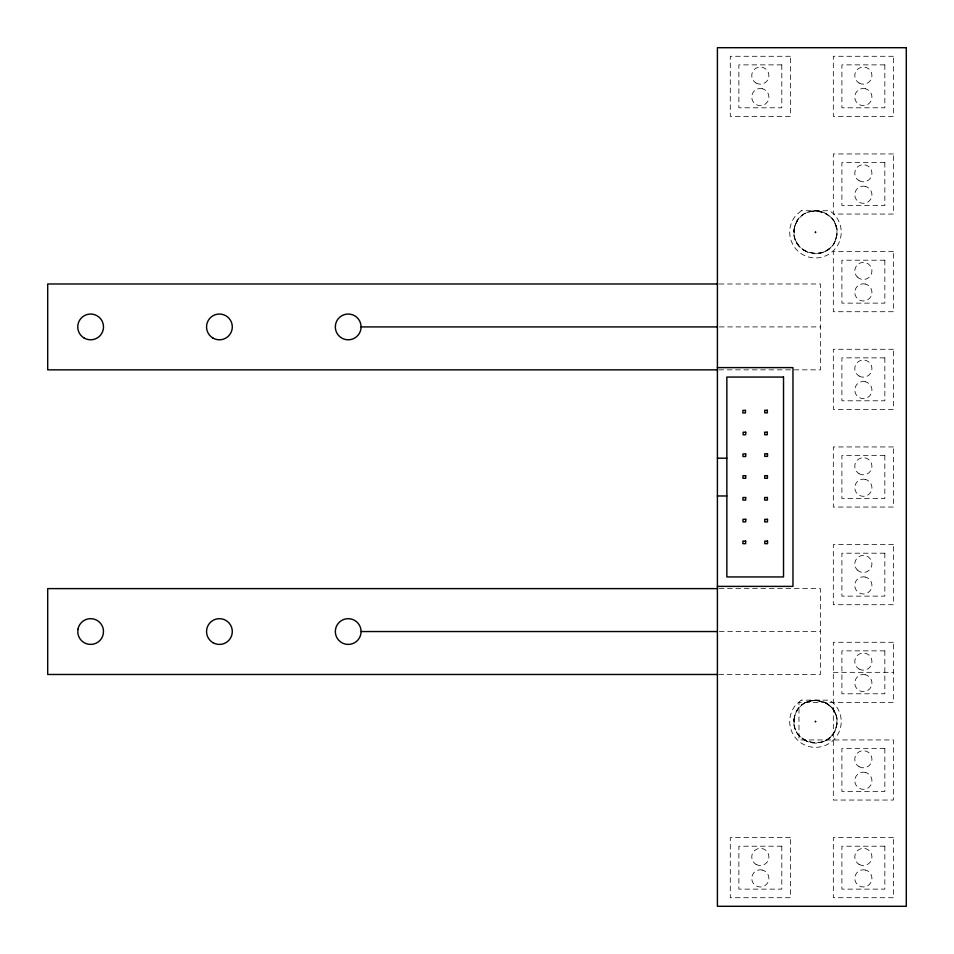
<?xml version="1.0" encoding="UTF-8"?>
<svg xmlns="http://www.w3.org/2000/svg" width="954" height="954" viewBox="0 0 954 954"><rect width="100%" height="100%" fill="white"/><g stroke="black" fill="none" stroke-linecap="round" stroke-linejoin="round"><path stroke-width="0.72" stroke-dasharray="4.77 3.58" d="M794.002 230.319C796.161 202.427 839.663 206.243 836.932 234.076C834.786 261.98 791.283 258.164 794.002 230.319L794.336 235.924M835.644 239.549L836.849 234.076M794.002 719.721C796.161 691.829 839.663 695.645 836.932 723.478C834.786 751.382 791.283 747.566 794.002 719.721L794.336 725.326M836.849 723.478C836.074 730.991 831.339 737.752 824.542 741.055M795.302 224.858L797.89 219.885M829.264 248.648L824.542 251.653L819.2 253.347M806.404 702.144L811.747 700.463L817.339 700.224L822.813 701.428M811.747 211.061L817.339 210.822L822.813 212.026M814.549 232.239L816.397 232.156M814.549 721.641L816.397 721.558M719.197 283.982L820.44 283.982L820.44 369.842L719.197 369.842M719.352 326.912L820.44 326.912M719.197 588.618L820.44 588.618L820.44 674.478L719.197 674.478M719.352 631.548L820.44 631.548M833.319 672.331L893.421 672.331M803.161 249.781L808.133 252.369M803.161 739.183L808.133 741.771M827.786 704.016L831.912 707.808L834.929 712.531L836.61 717.873M796.018 241.267L799.023 246.001M834.929 223.129L836.61 228.471M815.431 231.273L815.515 233.134M815.431 720.675L815.515 722.536M794.932 226.062C786.597 252.655 828.239 265.236 836.026 238.476C844.362 211.883 802.719 199.303 794.932 226.062M794.932 715.464C786.597 742.057 828.239 754.638 836.026 727.878C844.362 701.285 802.719 688.705 794.932 715.464M801.253 210.739L796.244 215.055A25.758 25.758 0 0 0 798.331 251.427A25.758 25.758 0 0 0 834.702 249.34A25.758 25.758 0 0 0 832.615 212.98L829.324 210.739L801.253 210.739M801.253 700.141L796.244 704.457A25.758 25.758 0 0 0 798.331 740.829A25.758 25.758 0 0 0 834.702 738.742A25.758 25.758 0 0 0 832.615 702.382L829.324 700.141L801.253 700.141M790.389 56.286L730.287 56.286L730.287 116.388L790.389 116.388L790.389 56.286M893.421 56.286L833.319 56.286L833.319 116.388L893.421 116.388L893.421 56.286M781.803 64.872L738.873 64.872L738.873 107.802L781.803 107.802L781.803 64.872M884.835 64.872L841.905 64.872L841.905 107.802L884.835 107.802L884.835 64.872M893.421 153.952L833.319 153.952L833.319 214.054L893.421 214.054L893.421 153.952M884.835 162.538L841.905 162.538L841.905 205.468L884.835 205.468L884.835 162.538M893.421 251.617L833.319 251.617L833.319 311.719L893.421 311.719L893.421 251.617M884.835 260.203L841.905 260.203L841.905 303.133L884.835 303.133L884.835 260.203M893.421 349.283L833.319 349.283L833.319 409.385L893.421 409.385L893.421 349.283M884.835 357.869L841.905 357.869L841.905 400.799L884.835 400.799L884.835 357.869M893.421 446.949L833.319 446.949L833.319 507.051L893.421 507.051L893.421 446.949M884.835 455.535L841.905 455.535L841.905 498.465L884.835 498.465L884.835 455.535M893.421 544.615L833.319 544.615L833.319 604.717L893.421 604.717L893.421 544.615M884.835 553.201L841.905 553.201L841.905 596.131L884.835 596.131L884.835 553.201M893.421 642.28L833.319 642.28L833.319 800.048L893.421 800.048L893.421 739.946L798.975 739.946L798.975 702.382L893.421 702.382L893.421 642.28M884.835 650.866L841.905 650.866L841.905 693.796L884.835 693.796L884.835 650.866M884.835 748.532L841.905 748.532L841.905 791.462L884.835 791.462L884.835 748.532M790.389 837.612L730.287 837.612L730.287 897.714L790.389 897.714L790.389 837.612M893.421 837.612L833.319 837.612L833.319 897.714L893.421 897.714L893.421 837.612M781.803 846.198L738.873 846.198L738.873 889.128L781.803 889.128L781.803 846.198M884.835 846.198L841.905 846.198L841.905 889.128L884.835 889.128L884.835 846.198M865.361 88.722L863.131 88.483A8.586 8.586 0 0 0 861.379 105.417L863.608 105.655A8.586 8.586 0 0 0 865.361 88.722M762.329 88.722L760.099 88.483A8.586 8.586 0 0 0 758.347 105.417L760.576 105.655A8.586 8.586 0 0 0 762.329 88.722M865.361 186.388L863.131 186.149A8.586 8.586 0 0 0 861.379 203.083L863.608 203.321A8.586 8.586 0 0 0 865.361 186.388M865.361 284.053L863.131 283.815A8.586 8.586 0 0 0 861.379 300.748L863.608 300.987A8.586 8.586 0 0 0 865.361 284.053M865.361 381.719L863.131 381.481A8.586 8.586 0 0 0 861.379 398.414L863.608 398.653A8.586 8.586 0 0 0 865.361 381.719M865.361 479.385L863.131 479.146A8.586 8.586 0 0 0 861.379 496.08L863.608 496.318A8.586 8.586 0 0 0 865.361 479.385M865.361 577.051L863.131 576.812A8.586 8.586 0 0 0 861.379 593.746L863.608 593.984A8.586 8.586 0 0 0 865.361 577.051M865.361 674.716L863.131 674.478A8.586 8.586 0 0 0 861.379 691.411L863.608 691.65A8.586 8.586 0 0 0 865.361 674.716M865.361 772.382L863.131 772.144A8.586 8.586 0 0 0 861.379 789.077L863.608 789.316A8.586 8.586 0 0 0 865.361 772.382M865.361 870.048L863.131 869.809A8.586 8.586 0 0 0 861.379 886.743L863.608 886.981A8.586 8.586 0 0 0 865.361 870.048M762.329 870.048L760.099 869.809A8.586 8.586 0 0 0 758.347 886.743L760.576 886.981A8.586 8.586 0 0 0 762.329 870.048M804.162 250.508A21.465 21.465 0 0 0 836.932 232.943A21.465 21.465 0 0 0 805.343 213.35A21.465 21.465 0 0 0 804.162 250.508M804.162 739.91A21.465 21.465 0 0 0 836.932 722.345A21.465 21.465 0 0 0 805.343 702.752A21.465 21.465 0 0 0 804.162 739.91M859.077 669.04A8.586 8.586 0 0 0 871.956 661.599A8.586 8.586 0 0 0 859.077 654.158A8.586 8.586 0 0 0 859.077 669.04M859.077 473.709A8.586 8.586 0 0 0 871.956 466.267A8.586 8.586 0 0 0 859.077 458.826A8.586 8.586 0 0 0 859.077 473.709M859.077 376.043A8.586 8.586 0 0 0 871.956 368.602A8.586 8.586 0 0 0 859.077 361.161A8.586 8.586 0 0 0 859.077 376.043M857.3 277.006A8.586 8.586 0 0 0 871.658 273.154A8.586 8.586 0 0 0 861.152 262.648A8.586 8.586 0 0 0 857.3 277.006M859.077 180.711A8.586 8.586 0 0 0 871.956 173.27A8.586 8.586 0 0 0 859.077 165.829A8.586 8.586 0 0 0 859.077 180.711M859.077 83.046A8.586 8.586 0 0 0 871.956 75.604A8.586 8.586 0 0 0 859.077 68.163A8.586 8.586 0 0 0 859.077 83.046M756.045 83.046A8.586 8.586 0 0 0 768.924 75.604A8.586 8.586 0 0 0 756.045 68.163A8.586 8.586 0 0 0 756.045 83.046M857.3 570.003A8.586 8.586 0 0 0 871.658 566.151A8.586 8.586 0 0 0 861.152 555.645A8.586 8.586 0 0 0 857.3 570.003M859.077 766.706A8.586 8.586 0 0 0 871.956 759.265A8.586 8.586 0 0 0 859.077 751.824A8.586 8.586 0 0 0 859.077 766.706M859.077 864.372A8.586 8.586 0 0 0 871.956 856.93A8.586 8.586 0 0 0 859.077 849.489A8.586 8.586 0 0 0 859.077 864.372M756.045 864.372A8.586 8.586 0 0 0 768.924 856.93A8.586 8.586 0 0 0 756.045 849.489A8.586 8.586 0 0 0 756.045 864.372"/><path stroke-width="1.43" d="M717.706 283.982L47.7 283.982L47.7 369.842L717.706 369.842M361.089 326.912A12.879 12.879 0 0 0 341.77 315.762A12.879 12.879 0 0 0 341.77 338.074A12.879 12.879 0 0 0 361.089 326.912L717.408 326.912M717.408 367.612L792.965 367.612L792.965 586.388L717.408 586.388M717.408 458.194L726.853 458.194M717.408 495.973L726.853 495.973M717.706 588.618L47.7 588.618L47.7 674.478L717.706 674.478M361.089 631.548A12.879 12.879 0 0 0 341.77 620.398A12.879 12.879 0 0 0 341.77 642.698A12.879 12.879 0 0 0 361.089 631.548L717.408 631.548M77.978 629.127L77.787 632.478A12.879 12.879 0 0 0 88.209 644.2L91.56 644.391A12.879 12.879 0 0 0 103.282 633.969L103.473 630.618A12.879 12.879 0 0 0 77.978 629.127M906.3 47.7L717.408 47.7L717.408 906.3L906.3 906.3L906.3 47.7M783.52 377.057L726.853 377.057L726.853 576.943L783.52 576.943L783.52 377.057M767.338 410.268L764.762 410.268L764.762 412.843L767.338 412.843L767.338 410.268M745.456 410.375L742.88 410.375L742.88 412.951L745.456 412.951L745.456 410.375M745.718 432.222L743.142 432.222L743.142 434.797L745.718 434.797L745.718 432.222M767.243 432.186L764.667 432.186L764.667 434.762L767.243 434.762L767.243 432.186M767.505 453.806L764.762 453.806L764.762 456.382L767.505 456.382L767.505 453.806M745.718 453.949L742.975 453.949L742.975 456.525L745.718 456.525L745.718 453.949M745.706 475.736L742.963 475.736L742.963 478.312L745.706 478.312L745.706 475.736M767.433 475.7L764.679 475.7L764.679 478.276L767.433 478.276L767.433 475.7M745.682 497.511L742.927 497.511L742.927 500.087L745.682 500.087L745.682 497.511M767.398 497.499L764.643 497.499L764.643 500.075L767.398 500.075L767.398 497.499M745.742 519.298L742.987 519.298L742.987 521.874L745.742 521.874L745.742 519.298M767.493 519.334L764.75 519.334L764.75 521.91L767.493 521.91L767.493 519.334M745.646 541.097L742.892 541.097L742.892 543.673L745.646 543.673L745.646 541.097M767.529 541.085L764.786 541.085L764.786 543.661L767.529 543.661L767.529 541.085M84.19 338.074A12.879 12.879 0 0 0 103.509 326.912A12.879 12.879 0 0 0 84.19 315.762A12.879 12.879 0 0 0 84.19 338.074M212.98 338.074A12.879 12.879 0 0 0 232.299 326.912A12.879 12.879 0 0 0 212.98 315.762A12.879 12.879 0 0 0 212.98 338.074M212.98 642.698A12.879 12.879 0 0 0 232.299 631.548A12.879 12.879 0 0 0 212.98 620.398A12.879 12.879 0 0 0 212.98 642.698"/></g></svg>
